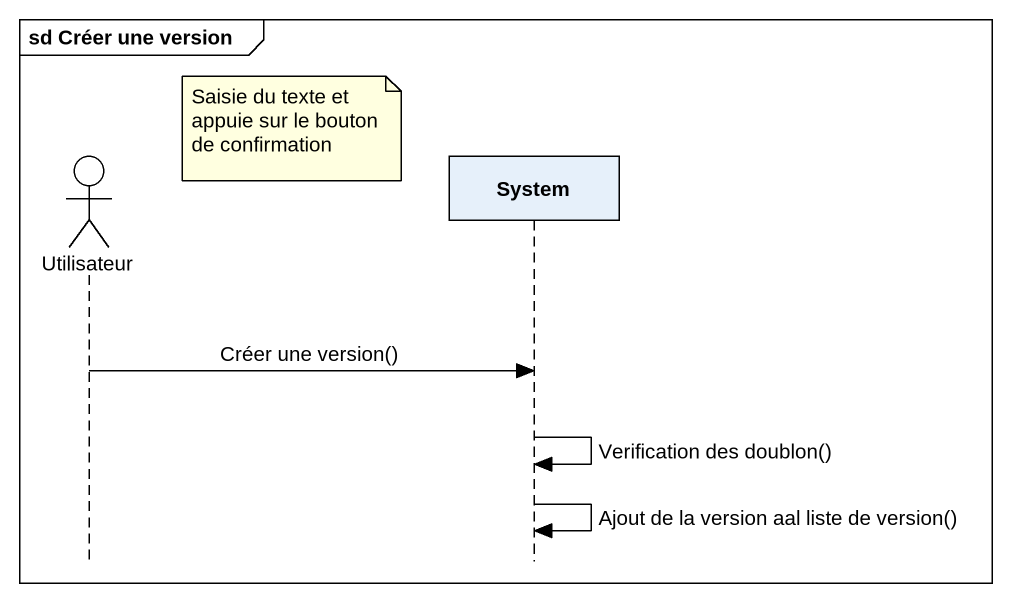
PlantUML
@startuml
mainframe sd Créer une version
hide footbox
actor Utilisateur
participant System

note right of Utilisateur : Saisie du texte et appuie sur le bouton de confirmation
Utilisateur -> System : Créer une version()
System -> System : Verification des doublon()
System -> System : Ajout de la version aal liste de version()
@enduml
